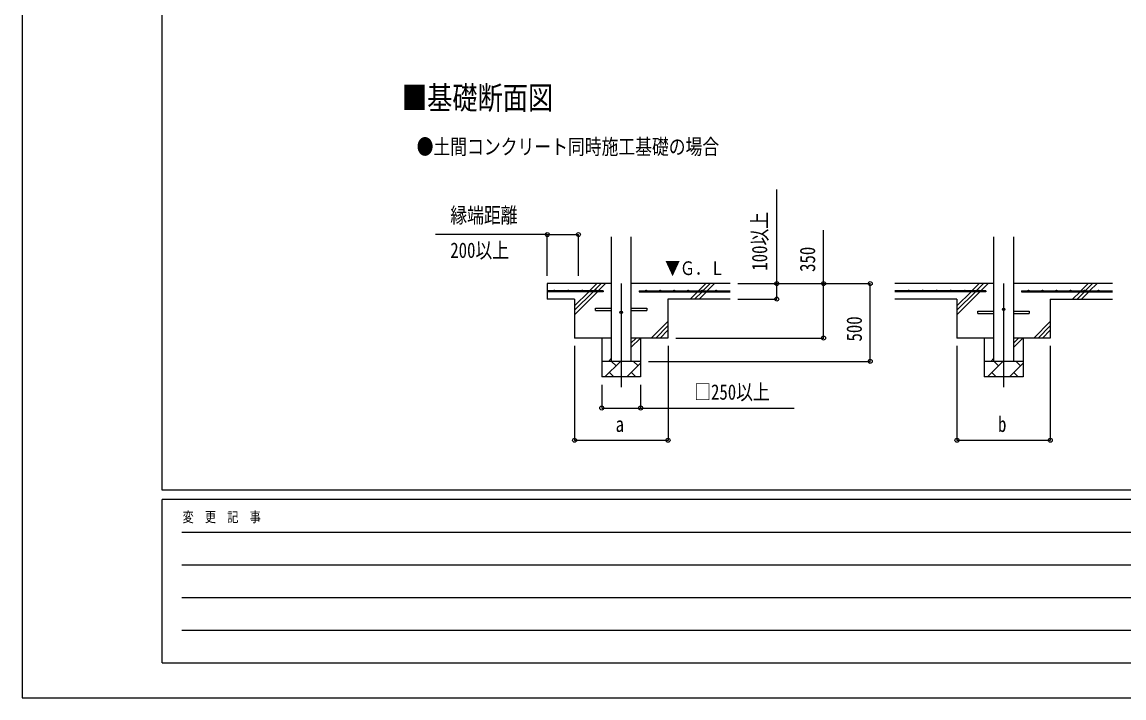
# Model space of a CAD drawing. Units: millimetres, scale not verified. Extents: x -12615 to 12615, y -8910 to 8910.
# Drawn here: x -12615 to -5534, y -8910 to -4566 of the extents above; entities that cross this region are included whole.
import ezdxf
from ezdxf.enums import TextEntityAlignment as Align

# ---------------------------------------------------------------- set-up
doc = ezdxf.new("R2010")
doc.units = ezdxf.units.MM
doc.header["$LTSCALE"] = 30
for name, color, linetype in [('0-2_USER1', 3, 'Continuous'), ('0-4_YKK_12', 2, 'Continuous'), ('0-5_YKK_13', 4, 'Continuous'), ('0-6_YKK_A1', 4, 'Continuous'), ('0-7_YKK_D', 6, 'Continuous'), ('0-8_YKK_ZWAK', 7, 'Continuous')]:
    doc.layers.add(name, color=color, linetype=linetype)
doc.styles.add('ＭＳ ゴシック', font='')
doc.styles.get('ＭＳ ゴシック').set_extended_font_data('MS Gothic')

msp = doc.modelspace()

# ---------------------------------------------------------------- linework, layer by layer
at = {"layer": '0-4_YKK_12'}
for p, q in [((-8764.88, -6246.86), (-8764.88, -6912.81)), ((-6307.49, -6246.86), (-6307.49, -6912.81))]:
    msp.add_line(p, q, dxfattribs=at)
at = {"layer": '0-5_YKK_13'}
for p, q in [((-8929.88, -6403.86), (-8827.38, -6403.86)), ((-8929.88, -6419.86), (-8929.88, -6403.86)), ((-8929.88, -6419.86), (-8827.38, -6419.86)), ((-8702.38, -6403.86), (-8599.88, -6403.86)), ((-8702.38, -6419.86), (-8599.88, -6419.86)), ((-8599.88, -6403.86), (-8599.88, -6419.86)), ((-6472.49, -6423.86), (-6369.99, -6423.86)), ((-6472.49, -6439.86), (-6472.49, -6423.86)), ((-6472.49, -6439.86), (-6369.99, -6439.86)), ((-6244.99, -6423.86), (-6142.49, -6423.86)), ((-6244.99, -6439.86), (-6142.49, -6439.86)), ((-6142.49, -6423.86), (-6142.49, -6439.86))]:
    msp.add_line(p, q, dxfattribs=at)
for centre in [(-8764.88, -6431.86), (-6307.49, -6411.86)]:
    msp.add_circle(centre, 8, dxfattribs=at)
at = {"layer": '0-6_YKK_A1'}
for p, q in [((-8827.38, -6746.86), (-8827.38, -5946.86)), ((-8702.38, -5946.86), (-8702.38, -6746.86)), ((-6369.99, -6746.86), (-6369.99, -5946.86)), ((-6244.99, -5946.86), (-6244.99, -6746.86)), ((-8827.38, -6246.86), (-9239.88, -6246.86)), ((-9239.88, -6246.86), (-9239.88, -6346.86)), ((-8879.88, -6294.36), (-9239.88, -6294.36)), ((-8879.88, -6299.36), (-9239.88, -6299.36)), ((-9064.88, -6446.86), (-8917.38, -6299.36)), ((-9064.88, -6390.29), (-8973.95, -6299.36)), ((-9064.88, -6418.57), (-8945.66, -6299.36)), ((-8968.95, -6294.36), (-8921.45, -6246.86)), ((-8940.66, -6294.36), (-8893.16, -6246.86)), ((-8912.38, -6294.36), (-8864.88, -6246.86)), ((-8879.88, -6294.36), (-8879.88, -6299.36)), ((-8064.88, -6246.86), (-8702.38, -6246.86)), ((-8649.88, -6294.36), (-8064.88, -6294.36)), ((-8649.88, -6294.36), (-8649.88, -6299.36)), ((-8649.88, -6299.36), (-8064.88, -6299.36)), ((-8321.45, -6346.86), (-8273.95, -6299.36)), ((-8293.16, -6346.86), (-8245.66, -6299.36)), ((-8268.95, -6294.36), (-8221.45, -6246.86)), ((-8264.88, -6346.86), (-8217.38, -6299.36)), ((-8240.66, -6294.36), (-8193.16, -6246.86)), ((-8212.38, -6294.36), (-8164.88, -6246.86)), ((-6369.99, -6246.86), (-7007.49, -6246.86)), ((-6422.49, -6294.36), (-7007.49, -6294.36)), ((-6422.49, -6299.36), (-7007.49, -6299.36)), ((-6607.49, -6446.86), (-6459.99, -6299.36)), ((-6607.49, -6390.29), (-6516.56, -6299.36)), ((-6607.49, -6418.57), (-6488.27, -6299.36)), ((-6511.56, -6294.36), (-6464.06, -6246.86)), ((-6483.27, -6294.36), (-6435.77, -6246.86)), ((-6454.99, -6294.36), (-6407.49, -6246.86)), ((-6422.49, -6294.36), (-6422.49, -6299.36)), ((-5607.49, -6246.86), (-6244.99, -6246.86)), ((-6192.49, -6294.36), (-5607.49, -6294.36)), ((-6192.49, -6294.36), (-6192.49, -6299.36)), ((-6192.49, -6299.36), (-5607.49, -6299.36)), ((-5864.06, -6346.86), (-5816.56, -6299.36)), ((-5835.77, -6346.86), (-5788.27, -6299.36)), ((-5811.56, -6294.36), (-5764.06, -6246.86)), ((-5807.49, -6346.86), (-5759.99, -6299.36)), ((-5783.27, -6294.36), (-5735.77, -6246.86)), ((-5754.99, -6294.36), (-5707.49, -6246.86)), ((-9064.88, -6346.86), (-9239.88, -6346.86)), ((-9064.88, -6346.86), (-9064.88, -6596.86)), ((-8064.88, -6346.86), (-8464.88, -6346.86)), ((-8464.88, -6346.86), (-8464.88, -6596.86)), ((-6607.49, -6346.86), (-7007.49, -6346.86)), ((-6607.49, -6346.86), (-6607.49, -6596.86)), ((-6007.49, -6346.86), (-6007.49, -6596.86)), ((-6007.49, -6346.86), (-5607.49, -6346.86)), ((-8571.45, -6596.86), (-8464.88, -6490.29)), ((-6114.06, -6596.86), (-6007.49, -6490.29)), ((-8543.16, -6596.86), (-8464.88, -6518.57)), ((-8514.88, -6596.86), (-8464.88, -6546.86)), ((-6085.77, -6596.86), (-6007.49, -6518.57)), ((-6057.49, -6596.86), (-6007.49, -6546.86)), ((-8827.38, -6596.86), (-9064.88, -6596.86)), ((-8889.88, -6596.86), (-8889.88, -6846.86)), ((-8702.38, -6658.53), (-8640.71, -6596.86)), ((-8702.38, -6630.24), (-8668.99, -6596.86)), ((-8464.88, -6596.86), (-8702.38, -6596.86)), ((-8639.88, -6596.86), (-8639.88, -6846.86)), ((-6369.99, -6596.86), (-6607.49, -6596.86)), ((-6432.49, -6596.86), (-6432.49, -6846.86)), ((-6244.99, -6658.53), (-6183.32, -6596.86)), ((-6244.99, -6630.24), (-6211.61, -6596.86)), ((-6007.49, -6596.86), (-6244.99, -6596.86)), ((-6182.49, -6596.86), (-6182.49, -6846.86)), ((-8639.88, -6746.86), (-8889.88, -6746.86)), ((-8869.14, -6846.86), (-8769.14, -6746.86)), ((-8847.28, -6746.86), (-8827.38, -6726.96)), ((-8797.7, -6775.41), (-8826.25, -6746.86)), ((-8727.72, -6846.86), (-8639.88, -6759.02)), ((-8656.27, -6775.41), (-8684.83, -6746.86)), ((-6182.49, -6746.86), (-6432.49, -6746.86)), ((-6411.75, -6846.86), (-6311.75, -6746.86)), ((-6389.89, -6746.86), (-6369.99, -6726.96)), ((-6340.31, -6775.41), (-6368.86, -6746.86)), ((-6270.33, -6846.86), (-6182.49, -6759.02)), ((-6198.89, -6775.41), (-6227.44, -6746.86)), ((-8639.88, -6846.86), (-8889.88, -6846.86)), ((-8840.59, -6818.3), (-8812.04, -6846.86)), ((-8699.17, -6818.3), (-8670.61, -6846.86)), ((-6182.49, -6846.86), (-6432.49, -6846.86)), ((-6383.2, -6818.3), (-6354.65, -6846.86)), ((-6241.78, -6818.3), (-6213.22, -6846.86))]:
    msp.add_line(p, q, dxfattribs=at)
for centre in [(-9194.88, -6291.86), (-9104.88, -6291.86), (-9014.88, -6291.86), (-8924.88, -6291.86), (-8604.88, -6291.86), (-8514.88, -6291.86), (-8424.88, -6291.86), (-8334.88, -6291.86), (-8244.88, -6291.86), (-8154.88, -6291.86), (-6917.49, -6291.86), (-6827.49, -6291.86), (-6737.49, -6291.86), (-6647.49, -6291.86), (-6557.49, -6291.86), (-6467.49, -6291.86), (-6147.49, -6291.86), (-6057.49, -6291.86), (-5967.49, -6291.86), (-5877.49, -6291.86), (-5787.49, -6291.86), (-5697.49, -6291.86)]:
    msp.add_circle(centre, 2.5, dxfattribs=at)
at = {"layer": '0-7_YKK_D'}
for p, q in [((-9239.88, -5931.6), (-9957.68, -5931.6)), ((-9239.88, -6196.86), (-9239.88, -5930.6)), ((-9239.88, -5931.6), (-9039.88, -5931.6)), ((-9039.88, -6196.86), (-9039.88, -5930.6)), ((-8014.88, -6246.86), (-7763.88, -6246.86)), ((-8014.88, -6246.86), (-7163.88, -6246.86)), ((-8014.88, -6246.86), (-7463.88, -6246.86)), ((-7164.88, -6746.86), (-7164.88, -6246.86)), ((-8014.88, -6346.86), (-7763.88, -6346.86)), ((-9064.88, -6646.86), (-9064.88, -7254.82)), ((-8463.88, -6646.86), (-8463.88, -7254.82)), ((-8414.88, -6596.86), (-7463.88, -6596.86)), ((-6607.49, -6646.86), (-6607.49, -7254.82)), ((-6007.49, -6646.86), (-6007.49, -7254.82)), ((-8589.88, -6746.86), (-7163.88, -6746.86)), ((-8889.88, -6896.86), (-8889.88, -7047.86)), ((-8639.88, -6896.86), (-8639.88, -7047.86)), ((-9064.88, -7253.82), (-8463.88, -7253.82)), ((-6607.49, -7253.82), (-6007.49, -7253.82))]:
    msp.add_line(p, q, dxfattribs=at)
for points in [[(-7764.88, -6346.86), (-7764.88, -6246.86), (-7764.88, -5642.26)], [(-7464.88, -6596.86), (-7464.88, -6246.86), (-7464.88, -5903.06)], [(-8889.88, -7046.86), (-8639.88, -7046.86), (-7652.55, -7046.86)]]:
    msp.add_lwpolyline(points, dxfattribs=at)
for centre in [(-9239.88, -5931.6), (-9039.88, -5931.6), (-7764.88, -6246.86), (-7464.88, -6246.86), (-7164.88, -6246.86), (-7764.88, -6346.86), (-7464.88, -6596.86), (-7164.88, -6746.86), (-8889.88, -7046.86), (-8639.88, -7046.86), (-9064.88, -7253.82), (-8463.88, -7253.82), (-6607.49, -7253.82), (-6007.49, -7253.82)]:
    msp.add_circle(centre, 12.75, dxfattribs=at)
at = {"layer": '0-8_YKK_ZWAK'}
for p, q in [((-11714.94, -7575), (-11714.94, 8325)), ((11685.06, -7575), (-11714.94, -7575)), ((-3914.94, -7635), (-11714.94, -7635)), ((-11714.94, -8685), (-11714.94, -7635)), ((-11587.44, -7845), (-4064.94, -7845)), ((-11587.44, -8055), (-4064.94, -8055)), ((-11587.44, -8265), (-4064.94, -8265)), ((-11587.44, -8475), (-4064.94, -8475)), ((-11714.94, -8685), (-3914.94, -8685))]:
    msp.add_line(p, q, dxfattribs=at)
msp.add_lwpolyline([(-12615, -8910), (12615, -8910), (12615, 8910), (-12615, 8910)], close=True, dxfattribs=at)

# ---------------------------------------------------------------- texts
at = {"layer": '0-2_USER1', "style": 'ＭＳ ゴシック', "width": 0.8}
for s, height, p in [('■基礎断面図', 148.5, (-10173.95, -5171.57)), ('●土間コンクリート同時施工基礎の場合', 98.97, (-10079.2, -5446.59))]:
    msp.add_text(s, height=height, dxfattribs=at).set_placement(p, align=Align.BOTTOM_LEFT)
at = {"layer": '0-6_YKK_A1', "style": 'ＭＳ ゴシック', "width": 0.8}
msp.add_text('▼Ｇ．Ｌ', height=87.98, dxfattribs=at).set_placement((-8482.73, -6218.41), align=Align.BOTTOM_LEFT)
at = {"layer": '0-7_YKK_D', "style": 'ＭＳ ゴシック', "width": 0.8}
for s, p in [('縁端距離', (-9863.08, -5886.6)), ('200以上', (-9863.08, -6111.6)), ('□250以上', (-8295.75, -7022.86)), ('a', (-8800.88, -7229.82)), ('b', (-6343.49, -7229.82))]:
    msp.add_text(s, height=98.97, dxfattribs=at).set_placement(p, align=Align.BOTTOM_LEFT)
for s, p in [('100以上', (-7796.88, -6163.86)), ('350', (-7488.88, -6171.86)), ('500', (-7188.88, -6619.26))]:
    msp.add_text(s, height=98.97, rotation=90, dxfattribs=at).set_placement(p, align=Align.BOTTOM_LEFT)
at = {"layer": '0-8_YKK_ZWAK', "style": 'ＭＳ ゴシック', "width": 0.8}
msp.add_text('変  更  記  事', height=65.98, dxfattribs=at).set_placement((-11583.93, -7800), align=Align.BOTTOM_LEFT)

doc.saveas('drawing.dxf')
